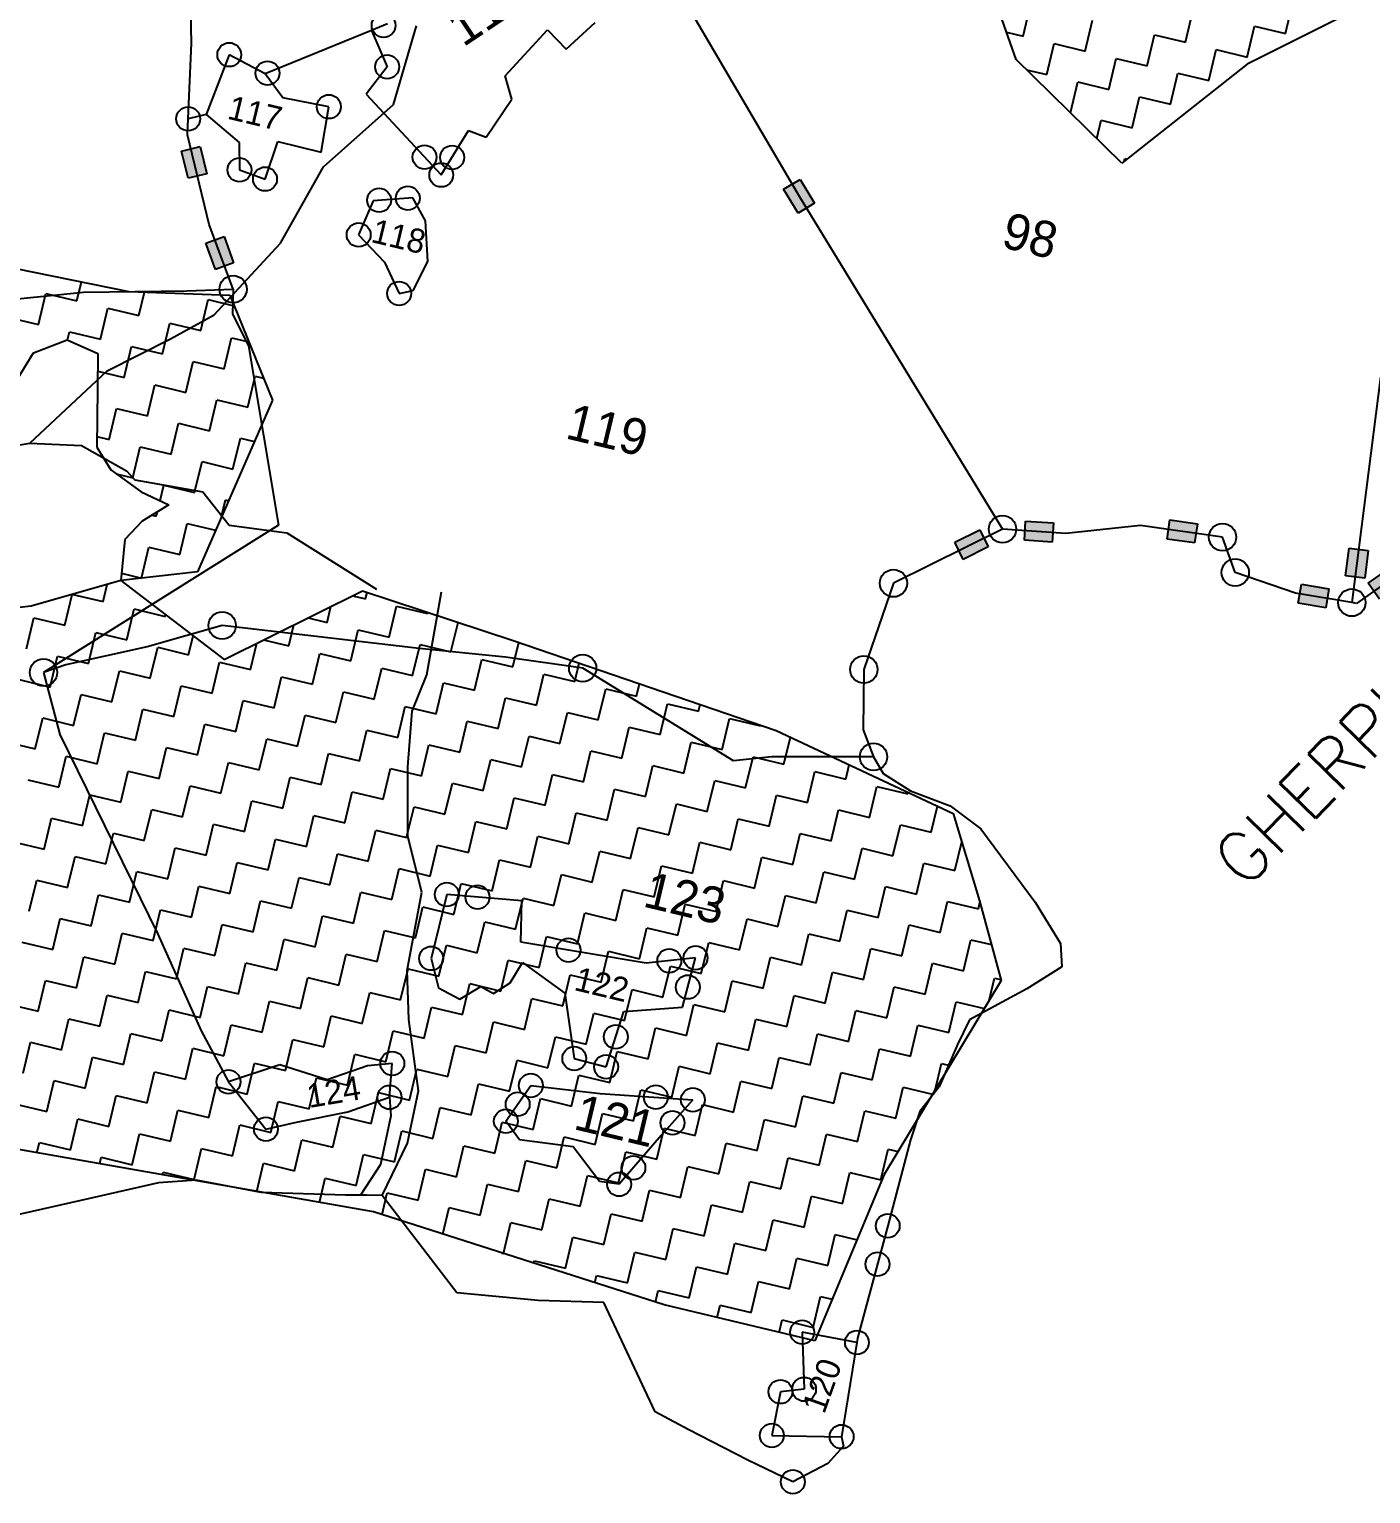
# Model space of a CAD drawing. Header units: metres. Extents: x 318142 to 321969, y 1858939 to 1863690.
# Drawn here: x 319646 to 320338, y 1859005 to 1859760 of the extents above; entities that cross this region are included whole.
import ezdxf

# ---------------------------------------------------------------- set-up
doc = ezdxf.new("R2010")
doc.units = ezdxf.units.M
for name, color, linetype in [('LINE_WATER', 4, 'Continuous'), ('POLY_HATCH', 12, 'Continuous'), ('POLY_PARCEL', 6, 'Continuous'), ('TEXT_MAPOUT', 7, 'Continuous'), ('TEXT_PARCEL', 7, 'Continuous'), ('V_BOUND_LINE', 7, 'Continuous')]:
    doc.layers.add(name, color=color, linetype=linetype)
doc.styles.get("Standard").update_dxf_attribs({"font": 'simplex.shx'})
doc.styles.add('TEXT_MAP', font='')
doc.styles.get('TEXT_MAP').set_extended_font_data('Kruti Dev 050')

msp = doc.modelspace()

# ---------------------------------------------------------------- hatches: boundary and pattern name
for points in [[(319728.01, 1859682.99), (319737.67, 1859685.34), (319734.27, 1859699.32), (319724.6, 1859696.97)], [(320042.56, 1859664.98), (320051.07, 1859670.13), (320043.63, 1859682.44), (320035.12, 1859677.29)], [(319742.14, 1859635.96), (319751.48, 1859639.39), (319746.53, 1859652.89), (319737.19, 1859649.47)], [(320159.94, 1859506.22), (320159.26, 1859496.3), (320173.61, 1859495.31), (320174.29, 1859505.24)], [(320247.09, 1859494.93), (320248.49, 1859504.79), (320234.25, 1859506.81), (320232.85, 1859496.96)], [(320140.68, 1859492.86), (320136.26, 1859501.77), (320123.37, 1859495.38), (320127.79, 1859486.47)], [(320324.94, 1859478.04), (320334.81, 1859476.78), (320336.63, 1859491.05), (320326.76, 1859492.31)], [(320336.65, 1859474.15), (320342.4, 1859466.04), (320354.14, 1859474.35), (320348.38, 1859482.47)], [(320314.68, 1859461.41), (320316.35, 1859471.22), (320302.16, 1859473.63), (320300.5, 1859463.82)]]:
    msp.add_hatch(color=256).paths.add_polyline_path(points)

# ---------------------------------------------------------------- linework, layer by layer
for p, q in [((319724.6, 1859696.97), (319734.27, 1859699.32)), ((319728.01, 1859682.99), (319724.6, 1859696.97)), ((319734.27, 1859699.32), (319737.67, 1859685.34)), ((319737.67, 1859685.34), (319728.01, 1859682.99)), ((320035.12, 1859677.29), (320043.63, 1859682.44)), ((320042.56, 1859664.98), (320035.12, 1859677.29)), ((320043.63, 1859682.44), (320051.07, 1859670.13)), ((320051.07, 1859670.13), (320042.56, 1859664.98)), ((319737.19, 1859649.47), (319746.53, 1859652.89)), ((319742.14, 1859635.96), (319737.19, 1859649.47)), ((319746.53, 1859652.89), (319751.48, 1859639.39)), ((319751.48, 1859639.39), (319742.14, 1859635.96)), ((320159.26, 1859496.3), (320159.94, 1859506.22)), ((320159.94, 1859506.22), (320174.29, 1859505.24)), ((320174.29, 1859505.24), (320173.61, 1859495.31)), ((320232.85, 1859496.96), (320234.25, 1859506.81)), ((320234.25, 1859506.81), (320248.49, 1859504.79)), ((320248.49, 1859504.79), (320247.09, 1859494.93)), ((320123.37, 1859495.38), (320136.26, 1859501.77)), ((320136.26, 1859501.77), (320140.68, 1859492.86)), ((320173.61, 1859495.31), (320159.26, 1859496.3)), ((320247.09, 1859494.93), (320232.85, 1859496.96)), ((320127.79, 1859486.47), (320123.37, 1859495.38)), ((320140.68, 1859492.86), (320127.79, 1859486.47)), ((320324.94, 1859478.04), (320326.76, 1859492.31)), ((320326.76, 1859492.31), (320336.63, 1859491.05)), ((320336.63, 1859491.05), (320334.81, 1859476.78)), ((320336.65, 1859474.15), (320348.38, 1859482.47)), ((320300.5, 1859463.82), (320302.16, 1859473.63)), ((320302.16, 1859473.63), (320316.35, 1859471.22)), ((320334.81, 1859476.78), (320324.94, 1859478.04)), ((320342.4, 1859466.04), (320336.65, 1859474.15)), ((320316.35, 1859471.22), (320314.68, 1859461.41)), ((320314.68, 1859461.41), (320300.5, 1859463.82))]:
    msp.add_line(p, q)
for centre, radius in [((319828.82, 1859761.82), 6.16), ((319749.23, 1859746.71), 6.16), ((319830.66, 1859740.48), 6.16), ((319768.93, 1859737.22), 6.16), ((319800.6, 1859719.9), 6.16), ((319728.01, 1859713.61), 6.16), ((319849.95, 1859693.93), 6.16), ((319864.14, 1859693.75), 6.16), ((319754.45, 1859687.3), 6.16), ((319767.66, 1859682.6), 6.16), ((319858.56, 1859684.68), 6.16), ((319826.48, 1859671.66), 6.16), ((319841.27, 1859672.72), 6.16), ((319815.95, 1859653.78), 6.16), ((319751.18, 1859625.76), 7.04), ((319836.81, 1859623.62), 6.16), ((320148.02, 1859502.05), 7.04), ((320261.52, 1859497.91), 7.04), ((320091.73, 1859474.14), 7.04), ((320268.06, 1859479.67), 7.04), ((320328.19, 1859464.17), 7.04), ((319745.52, 1859452.37), 7.04), ((319931.48, 1859430.38), 7.04), ((320076.5, 1859429.66), 7.04), ((319653.45, 1859428.16), 7.04), ((320081.5, 1859384.69), 7.04), ((319861.44, 1859313.64), 6.16), ((319877.22, 1859312.3), 6.16), ((319853.3, 1859280.75), 6.16), ((319924.17, 1859284.94), 6.16), ((319976.16, 1859279.51), 6.16), ((319989.72, 1859281.02), 6.16), ((319985.7, 1859265.96), 6.16), ((319948.55, 1859240.27), 6.16), ((319833.3, 1859226.58), 6.16), ((319927.15, 1859229.13), 6.16), ((319943.54, 1859224.78), 6.16), ((319748.81, 1859217.04), 6.16), ((319904.75, 1859215.21), 6.16), ((319831.83, 1859209.1), 6.16), ((319897.97, 1859205.5), 6.16), ((319969.18, 1859209.12), 6.16), ((319988.33, 1859207.77), 6.16), ((319891.89, 1859196.79), 6.16), ((319977.77, 1859195.92), 6.16), ((319768.14, 1859192.7), 6.16), ((319957.63, 1859172.78), 6.16), ((319950.27, 1859164.23), 6.16), ((320088.8, 1859142.83), 6.16), ((320083.51, 1859123.01), 6.16), ((320044.66, 1859087.99), 6.16), ((320072.94, 1859082.69), 6.16), ((320033.46, 1859057.29), 6.16), ((320045.65, 1859058.53), 6.16), ((320029.06, 1859034.7), 6.16), ((320065.04, 1859034.1), 6.16), ((320039.88, 1859010.85), 6.16)]:
    msp.add_circle(centre, radius)
at = {"layer": 'LINE_WATER'}
for p, q in [((319833.91, 1859721.1), (319845.78, 1859761.61)), ((319797.81, 1859688.87), (319833.91, 1859721.1)), ((319775.63, 1859649.58), (319797.81, 1859688.87)), ((319741.49, 1859612.51), (319775.63, 1859649.58)), ((319718.87, 1859600.14), (319741.49, 1859612.51)), ((319686.21, 1859583.62), (319718.87, 1859600.14)), ((319646.38, 1859546.37), (319686.21, 1859583.62)), ((319628.16, 1859543.3), (319646.38, 1859546.37)), ((319646.38, 1859546.37), (319673.03, 1859545.24)), ((319673.03, 1859545.24), (319696.16, 1859532.08)), ((319696.16, 1859532.08), (319700.5, 1859527.43)), ((319700.5, 1859527.43), (319735.58, 1859521.28)), ((319735.58, 1859521.28), (319749.21, 1859504.18)), ((319749.21, 1859504.18), (319778.93, 1859500.17)), ((319778.93, 1859500.17), (319825.19, 1859471.05)), ((319851.17, 1859427.01), (319858.59, 1859469.77)), ((319843.51, 1859408.23), (319851.17, 1859427.01)), ((319841.37, 1859379.56), (319843.51, 1859408.23)), ((319841.27, 1859343.62), (319841.37, 1859379.56)), ((319848.55, 1859314.96), (319841.27, 1859343.62)), ((319840.94, 1859274.42), (319848.55, 1859314.96)), ((319841.88, 1859249.15), (319840.94, 1859274.42)), ((319846.85, 1859212.38), (319841.88, 1859249.15)), ((319841.18, 1859185.5), (319846.85, 1859212.38)), ((319827.99, 1859158.44), (319841.18, 1859185.5))]:
    msp.add_line(p, q, dxfattribs=at)
at = {"layer": 'POLY_HATCH'}
for p, q in [((320155, 1859744.19), (320126.51, 1859825.92)), ((320349.6, 1859779.62), (320274.16, 1859741.77)), ((320209.58, 1859690.86), (320155, 1859744.19)), ((320274.16, 1859741.77), (320209.58, 1859690.86)), ((319604.12, 1859643.45), (319697.49, 1859624.64)), ((319697.49, 1859624.64), (319749.45, 1859622.7)), ((319749.45, 1859622.7), (319771.46, 1859568.56)), ((319648.2, 1859593.06), (319665.66, 1859599.74)), ((319665.66, 1859599.74), (319681.5, 1859592.62)), ((319638.52, 1859577.02), (319648.2, 1859593.06)), ((319681.5, 1859592.62), (319681.31, 1859574.31)), ((319681.31, 1859574.31), (319681.07, 1859559.34)), ((319771.46, 1859568.56), (319732.84, 1859480.02)), ((319681.07, 1859559.34), (319680.84, 1859544.38)), ((319680.84, 1859544.38), (319688.06, 1859532.64)), ((319688.06, 1859532.64), (319703.74, 1859521.38)), ((319703.74, 1859521.38), (319718, 1859514.64)), ((319718, 1859514.64), (319704.3, 1859506.23)), ((319704.3, 1859506.23), (319695.34, 1859496.69)), ((319695.34, 1859496.69), (319693.32, 1859475.5)), ((319693.32, 1859475.5), (319647.04, 1859462.33)), ((319732.84, 1859480.02), (319693.32, 1859475.5)), ((319693.32, 1859475.5), (319746.51, 1859434.86)), ((319746.51, 1859434.86), (319817.86, 1859470.19)), ((319817.86, 1859470.19), (319895.63, 1859444.63)), ((319647.04, 1859462.33), (319611.82, 1859458.23)), ((319895.63, 1859444.63), (320031.34, 1859398.24)), ((320031.34, 1859398.24), (320122.48, 1859355.52)), ((320122.48, 1859355.52), (320136.16, 1859310.36)), ((320136.16, 1859310.36), (320147.32, 1859269.28)), ((320147.32, 1859269.28), (320086.96, 1859169.21)), ((319823.62, 1859150), (319630.8, 1859183.9)), ((320086.96, 1859169.21), (320051.25, 1859083.46)), ((319973.5, 1859102.04), (319823.62, 1859150)), ((320051.25, 1859083.46), (319973.5, 1859102.04))]:
    msp.add_line(p, q, dxfattribs=at)
at = {"layer": 'POLY_HATCH', "linetype": 'Continuous'}
for p, q in [((320158.7, 1859756.23), (320162.51, 1859772.18)), ((320242.3, 1859753.12), (320246.12, 1859769.08)), ((320293.99, 1859757.65), (320297.8, 1859773.61)), ((320190.62, 1859748.6), (320194.43, 1859764.56)), ((320274.22, 1859745.5), (320278.03, 1859761.46)), ((320278.03, 1859761.46), (320293.99, 1859757.65)), ((320150.09, 1859758.28), (320158.7, 1859756.23)), ((320222.53, 1859740.98), (320226.35, 1859756.94)), ((320226.35, 1859756.94), (320242.3, 1859753.12)), ((320170.85, 1859736.46), (320174.66, 1859752.41)), ((320174.66, 1859752.41), (320190.62, 1859748.6)), ((320254.45, 1859733.35), (320258.26, 1859749.31)), ((320258.26, 1859749.31), (320274.22, 1859745.5)), ((320160.36, 1859738.96), (320170.85, 1859736.46)), ((320202.76, 1859728.83), (320206.57, 1859744.79)), ((320206.57, 1859744.79), (320222.53, 1859740.98)), ((320183.02, 1859716.81), (320186.8, 1859732.64)), ((320186.8, 1859732.64), (320202.76, 1859728.83)), ((320234.68, 1859721.21), (320238.49, 1859737.17)), ((320238.49, 1859737.17), (320254.45, 1859733.35)), ((320214.91, 1859709.06), (320218.72, 1859725.02)), ((320218.72, 1859725.02), (320234.68, 1859721.21)), ((320196.7, 1859703.44), (320198.95, 1859712.87)), ((320198.95, 1859712.87), (320214.91, 1859709.06)), ((320210.79, 1859691.82), (320211.1, 1859693.1)), ((320211.1, 1859693.1), (320212.11, 1859692.86)), ((319670.63, 1859619.77), (319672.98, 1859629.58)), ((319702.55, 1859612.15), (319705.46, 1859624.34)), ((319650.86, 1859607.63), (319654.67, 1859623.58)), ((319654.67, 1859623.58), (319670.63, 1859619.77)), ((319734.47, 1859604.52), (319738.28, 1859620.48)), ((319738.28, 1859620.48), (319751.65, 1859617.29)), ((319634.9, 1859611.44), (319650.86, 1859607.63)), ((319682.78, 1859600), (319686.59, 1859615.96)), ((319686.59, 1859615.96), (319702.55, 1859612.15)), ((319665.83, 1859599.66), (319666.82, 1859603.81)), ((319666.82, 1859603.81), (319682.78, 1859600)), ((319714.7, 1859592.38), (319718.51, 1859608.34)), ((319718.51, 1859608.34), (319734.47, 1859604.52)), ((319694.93, 1859580.23), (319698.74, 1859596.19)), ((319698.74, 1859596.19), (319714.7, 1859592.38)), ((319746.61, 1859584.75), (319750.43, 1859600.71)), ((319750.43, 1859600.71), (319759.25, 1859598.61)), ((319646.85, 1859590.82), (319647.05, 1859591.67)), ((319647.05, 1859591.67), (319647.32, 1859591.6)), ((319726.84, 1859572.61), (319730.66, 1859588.57)), ((319730.66, 1859588.57), (319746.61, 1859584.75)), ((319681.4, 1859583.46), (319694.93, 1859580.23)), ((319758.76, 1859564.98), (319762.57, 1859580.94)), ((319762.57, 1859580.94), (319766.84, 1859579.92)), ((319707.07, 1859560.46), (319710.89, 1859576.42)), ((319710.89, 1859576.42), (319726.84, 1859572.61)), ((319687.3, 1859548.31), (319691.11, 1859564.27)), ((319691.11, 1859564.27), (319707.07, 1859560.46)), ((319738.99, 1859552.84), (319742.8, 1859568.79)), ((319742.8, 1859568.79), (319758.76, 1859564.98)), ((319719.22, 1859540.69), (319723.03, 1859556.65)), ((319723.03, 1859556.65), (319738.99, 1859552.84)), ((319680.92, 1859549.84), (319687.3, 1859548.31)), ((319751.14, 1859533.07), (319754.95, 1859549.02)), ((319754.95, 1859549.02), (319762.19, 1859547.3)), ((319699.45, 1859528.54), (319703.26, 1859544.5)), ((319703.26, 1859544.5), (319719.22, 1859540.69)), ((319731.37, 1859520.92), (319735.18, 1859536.88)), ((319735.18, 1859536.88), (319751.14, 1859533.07)), ((319690.93, 1859530.58), (319699.45, 1859528.54)), ((319713.5, 1859516.77), (319715.41, 1859524.73)), ((319715.41, 1859524.73), (319731.37, 1859520.92)), ((319711.6, 1859508.77), (319712.14, 1859511.04)), ((319745.28, 1859508.53), (319747.33, 1859517.11)), ((319747.33, 1859517.11), (319748.86, 1859516.74)), ((319709.33, 1859509.31), (319711.6, 1859508.77)), ((319723.74, 1859489), (319727.55, 1859504.96)), ((319727.55, 1859504.96), (319742.19, 1859501.46)), ((319703.97, 1859476.85), (319707.78, 1859492.81)), ((319707.78, 1859492.81), (319723.74, 1859489)), ((319684.2, 1859464.71), (319686.3, 1859473.5)), ((319693.68, 1859479.31), (319703.97, 1859476.85)), ((319664.43, 1859452.56), (319668.2, 1859468.35)), ((319668.54, 1859468.45), (319684.2, 1859464.71)), ((319812.86, 1859467.71), (319819.49, 1859466.13)), ((319819.49, 1859466.13), (319820.27, 1859469.39)), ((319696.35, 1859444.94), (319700.16, 1859460.9)), ((319700.16, 1859460.9), (319716.12, 1859457.08)), ((319799.72, 1859453.98), (319801.68, 1859462.17)), ((319831.64, 1859446.36), (319835.45, 1859462.32)), ((319835.45, 1859462.32), (319851.41, 1859458.5)), ((319851.41, 1859458.5), (319851.56, 1859459.11)), ((319644.66, 1859440.42), (319648.47, 1859456.37)), ((319648.47, 1859456.37), (319664.43, 1859452.56)), ((319716.12, 1859457.08), (319716.32, 1859457.92)), ((319779.95, 1859441.84), (319782.55, 1859452.7)), ((319789.88, 1859456.33), (319799.72, 1859453.98)), ((319863.56, 1859438.73), (319867.2, 1859453.97)), ((319676.58, 1859432.79), (319680.39, 1859448.75)), ((319680.39, 1859448.75), (319696.35, 1859444.94)), ((319728.26, 1859437.31), (319730.58, 1859447.03)), ((319760.18, 1859429.69), (319763.42, 1859443.23)), ((319766.9, 1859444.95), (319779.95, 1859441.84)), ((319811.87, 1859434.21), (319815.68, 1859450.17)), ((319815.68, 1859450.17), (319831.64, 1859446.36)), ((319895.48, 1859431.11), (319898.47, 1859443.66)), ((319656.81, 1859420.64), (319660.62, 1859436.6)), ((319660.62, 1859436.6), (319676.58, 1859432.79)), ((319708.49, 1859425.17), (319712.31, 1859441.13)), ((319712.31, 1859441.13), (319728.26, 1859437.31)), ((319792.1, 1859422.07), (319795.91, 1859438.02)), ((319795.91, 1859438.02), (319811.87, 1859434.21)), ((319843.79, 1859426.59), (319847.6, 1859442.55)), ((319847.6, 1859442.55), (319863.56, 1859438.73)), ((319688.72, 1859413.02), (319692.54, 1859428.98)), ((319692.54, 1859428.98), (319708.49, 1859425.17)), ((319740.41, 1859417.54), (319744.22, 1859433.5)), ((319744.22, 1859433.5), (319760.18, 1859429.69)), ((319824.02, 1859414.44), (319827.83, 1859430.4)), ((319827.83, 1859430.4), (319843.79, 1859426.59)), ((319875.7, 1859418.96), (319879.52, 1859434.92)), ((319879.52, 1859434.92), (319895.48, 1859431.11)), ((319927.39, 1859423.49), (319929.66, 1859432.99)), ((319640.85, 1859424.46), (319656.81, 1859420.64)), ((319720.64, 1859405.4), (319724.45, 1859421.35)), ((319724.45, 1859421.35), (319740.41, 1859417.54)), ((319772.33, 1859409.92), (319776.14, 1859425.88)), ((319776.14, 1859425.88), (319792.1, 1859422.07)), ((319855.93, 1859406.82), (319859.75, 1859422.78)), ((319859.75, 1859422.78), (319875.7, 1859418.96)), ((319907.62, 1859411.34), (319911.43, 1859427.3)), ((319911.43, 1859427.3), (319927.39, 1859423.49)), ((319959.31, 1859415.86), (319960.86, 1859422.33)), ((319668.95, 1859400.87), (319672.76, 1859416.83)), ((319672.76, 1859416.83), (319688.72, 1859413.02)), ((319752.56, 1859397.77), (319756.37, 1859413.73)), ((319756.37, 1859413.73), (319772.33, 1859409.92)), ((319804.25, 1859402.29), (319808.06, 1859418.25)), ((319808.06, 1859418.25), (319824.02, 1859414.44)), ((319887.85, 1859399.19), (319891.66, 1859415.15)), ((319891.66, 1859415.15), (319907.62, 1859411.34)), ((319939.54, 1859403.71), (319943.35, 1859419.67)), ((319943.35, 1859419.67), (319959.31, 1859415.86)), ((319700.87, 1859393.25), (319704.68, 1859409.21)), ((319704.68, 1859409.21), (319720.64, 1859405.4)), ((319784.48, 1859390.15), (319788.29, 1859406.11)), ((319788.29, 1859406.11), (319804.25, 1859402.29)), ((319836.16, 1859394.67), (319839.98, 1859410.63)), ((319839.98, 1859410.63), (319855.93, 1859406.82)), ((319919.77, 1859391.57), (319923.58, 1859407.53)), ((319923.58, 1859407.53), (319939.54, 1859403.71)), ((319971.46, 1859396.09), (319975.27, 1859412.05)), ((319975.27, 1859412.05), (319991.23, 1859408.24)), ((319991.23, 1859408.24), (319992.05, 1859411.67)), ((319649.18, 1859388.73), (319652.99, 1859404.69)), ((319652.99, 1859404.69), (319668.95, 1859400.87)), ((319732.79, 1859385.63), (319736.6, 1859401.58)), ((319736.6, 1859401.58), (319752.56, 1859397.77)), ((319816.39, 1859382.52), (319820.2, 1859398.48)), ((319820.2, 1859398.48), (319836.16, 1859394.67)), ((319868.08, 1859387.05), (319871.89, 1859403)), ((319871.89, 1859403), (319887.85, 1859399.19)), ((319951.69, 1859383.94), (319955.5, 1859399.9)), ((319955.5, 1859399.9), (319971.46, 1859396.09)), ((320003.37, 1859388.47), (320007.19, 1859404.43)), ((320007.19, 1859404.43), (320023.14, 1859400.61)), ((320023.14, 1859400.61), (320023.24, 1859401.01)), ((319633.22, 1859392.54), (319649.18, 1859388.73)), ((319681.1, 1859381.1), (319684.91, 1859397.06)), ((319684.91, 1859397.06), (319700.87, 1859393.25)), ((319764.7, 1859378), (319768.52, 1859393.96)), ((319768.52, 1859393.96), (319784.48, 1859390.15)), ((319848.31, 1859374.9), (319852.12, 1859390.86)), ((319852.12, 1859390.86), (319868.08, 1859387.05)), ((319900, 1859379.42), (319903.81, 1859395.38)), ((319903.81, 1859395.38), (319919.77, 1859391.57)), ((319983.6, 1859376.32), (319987.42, 1859392.28)), ((319987.42, 1859392.28), (320003.37, 1859388.47)), ((320035.29, 1859380.84), (320038.63, 1859394.83)), ((319661.33, 1859368.96), (319665.14, 1859384.92)), ((319665.14, 1859384.92), (319681.1, 1859381.1)), ((319713.02, 1859373.48), (319716.83, 1859389.44)), ((319716.83, 1859389.44), (319732.79, 1859385.63)), ((319796.62, 1859370.38), (319800.43, 1859386.34)), ((319800.43, 1859386.34), (319816.39, 1859382.52)), ((319880.23, 1859367.28), (319884.04, 1859383.23)), ((319884.04, 1859383.23), (319900, 1859379.42)), ((319931.92, 1859371.8), (319935.73, 1859387.76)), ((319935.73, 1859387.76), (319951.69, 1859383.94)), ((320015.52, 1859368.7), (320019.33, 1859384.65)), ((320019.33, 1859384.65), (320035.29, 1859380.84)), ((319693.25, 1859361.33), (319697.06, 1859377.29)), ((319697.06, 1859377.29), (319713.02, 1859373.48)), ((319744.93, 1859365.85), (319748.75, 1859381.81)), ((319748.75, 1859381.81), (319764.7, 1859378)), ((319828.54, 1859362.75), (319832.35, 1859378.71)), ((319832.35, 1859378.71), (319848.31, 1859374.9)), ((319912.14, 1859359.65), (319915.96, 1859375.61)), ((319915.96, 1859375.61), (319931.92, 1859371.8)), ((319963.83, 1859364.17), (319967.64, 1859380.13)), ((319967.64, 1859380.13), (319983.6, 1859376.32)), ((320047.44, 1859361.07), (320051.25, 1859377.03)), ((320051.25, 1859377.03), (320067.21, 1859373.22)), ((320067.21, 1859373.22), (320068.97, 1859380.6)), ((319645.37, 1859372.77), (319661.33, 1859368.96)), ((319725.16, 1859353.71), (319728.97, 1859369.67)), ((319728.97, 1859369.67), (319744.93, 1859365.85)), ((319776.85, 1859358.23), (319780.66, 1859374.19)), ((319780.66, 1859374.19), (319796.62, 1859370.38)), ((319860.46, 1859355.13), (319864.27, 1859371.09)), ((319864.27, 1859371.09), (319880.23, 1859367.28)), ((319944.06, 1859352.03), (319947.87, 1859367.99)), ((319947.87, 1859367.99), (319963.83, 1859364.17)), ((319995.75, 1859356.55), (319999.56, 1859372.51)), ((319999.56, 1859372.51), (320015.52, 1859368.7)), ((320079.36, 1859353.45), (320083.17, 1859369.41)), ((320083.17, 1859369.41), (320099.13, 1859365.59)), ((319673.47, 1859349.19), (319677.29, 1859365.14)), ((319677.29, 1859365.14), (319693.25, 1859361.33)), ((319757.08, 1859346.08), (319760.89, 1859362.04)), ((319760.89, 1859362.04), (319776.85, 1859358.23)), ((319808.77, 1859350.61), (319812.58, 1859366.56)), ((319812.58, 1859366.56), (319828.54, 1859362.75)), ((319892.37, 1859347.5), (319896.19, 1859363.46)), ((319896.19, 1859363.46), (319912.14, 1859359.65)), ((319975.98, 1859344.4), (319979.79, 1859360.36)), ((319979.79, 1859360.36), (319995.75, 1859356.55)), ((320027.67, 1859348.93), (320031.48, 1859364.88)), ((320031.48, 1859364.88), (320047.44, 1859361.07)), ((320099.13, 1859365.59), (320099.31, 1859366.38)), ((319653.7, 1859337.04), (319657.52, 1859353)), ((319657.52, 1859353), (319673.47, 1859349.19)), ((319705.39, 1859341.56), (319709.2, 1859357.52)), ((319709.2, 1859357.52), (319725.16, 1859353.71)), ((319789, 1859338.46), (319792.81, 1859354.42)), ((319792.81, 1859354.42), (319808.77, 1859350.61)), ((319840.69, 1859342.98), (319844.5, 1859358.94)), ((319844.5, 1859358.94), (319860.46, 1859355.13)), ((319924.29, 1859339.88), (319928.1, 1859355.84)), ((319928.1, 1859355.84), (319944.06, 1859352.03)), ((320007.9, 1859336.78), (320011.71, 1859352.74)), ((320011.71, 1859352.74), (320027.67, 1859348.93)), ((320059.58, 1859341.3), (320063.4, 1859357.26)), ((320063.4, 1859357.26), (320079.36, 1859353.45)), ((320111.27, 1859345.82), (320114.48, 1859359.27)), ((319685.62, 1859329.41), (319689.43, 1859345.37)), ((319689.43, 1859345.37), (319705.39, 1859341.56)), ((319737.31, 1859333.94), (319741.12, 1859349.9)), ((319741.12, 1859349.9), (319757.08, 1859346.08)), ((319820.91, 1859330.84), (319824.73, 1859346.79)), ((319824.73, 1859346.79), (319840.69, 1859342.98)), ((319872.6, 1859335.36), (319876.41, 1859351.32)), ((319876.41, 1859351.32), (319892.37, 1859347.5)), ((319956.21, 1859332.26), (319960.02, 1859348.21)), ((319960.02, 1859348.21), (319975.98, 1859344.4)), ((320039.81, 1859329.15), (320043.63, 1859345.11)), ((320043.63, 1859345.11), (320059.58, 1859341.3)), ((320091.5, 1859333.68), (320095.31, 1859349.64)), ((320095.31, 1859349.64), (320111.27, 1859345.82)), ((319637.75, 1859340.85), (319653.7, 1859337.04)), ((319717.54, 1859321.79), (319721.35, 1859337.75)), ((319721.35, 1859337.75), (319737.31, 1859333.94)), ((319769.23, 1859326.31), (319773.04, 1859342.27)), ((319773.04, 1859342.27), (319789, 1859338.46)), ((319852.83, 1859323.21), (319856.64, 1859339.17)), ((319856.64, 1859339.17), (319872.6, 1859335.36)), ((319904.52, 1859327.73), (319908.33, 1859343.69)), ((319908.33, 1859343.69), (319924.29, 1859339.88)), ((319988.13, 1859324.63), (319991.94, 1859340.59)), ((319991.94, 1859340.59), (320007.9, 1859336.78)), ((320071.73, 1859321.53), (320075.54, 1859337.49)), ((320075.54, 1859337.49), (320091.5, 1859333.68)), ((320123.42, 1859326.05), (320126.94, 1859340.8)), ((319665.85, 1859317.27), (319669.66, 1859333.23)), ((319669.66, 1859333.23), (319685.62, 1859329.41)), ((319749.46, 1859314.17), (319753.27, 1859330.13)), ((319753.27, 1859330.13), (319769.23, 1859326.31)), ((319801.14, 1859318.69), (319804.96, 1859334.65)), ((319804.96, 1859334.65), (319820.91, 1859330.84)), ((319884.75, 1859315.59), (319888.56, 1859331.55)), ((319888.56, 1859331.55), (319904.52, 1859327.73)), ((319936.44, 1859320.11), (319940.25, 1859336.07)), ((319940.25, 1859336.07), (319956.21, 1859332.26)), ((320020.04, 1859317.01), (320023.85, 1859332.97)), ((320023.85, 1859332.97), (320039.81, 1859329.15)), ((320103.65, 1859313.91), (320107.46, 1859329.86)), ((320107.46, 1859329.86), (320123.42, 1859326.05)), ((319697.77, 1859309.64), (319701.58, 1859325.6)), ((319701.58, 1859325.6), (319717.54, 1859321.79)), ((319781.37, 1859306.54), (319785.19, 1859322.5)), ((319785.19, 1859322.5), (319801.14, 1859318.69)), ((319833.06, 1859311.06), (319836.87, 1859327.02)), ((319836.87, 1859327.02), (319852.83, 1859323.21)), ((319916.67, 1859307.96), (319920.48, 1859323.92)), ((319920.48, 1859323.92), (319936.44, 1859320.11)), ((319968.35, 1859312.49), (319972.17, 1859328.44)), ((319972.17, 1859328.44), (319988.13, 1859324.63)), ((320051.96, 1859309.38), (320055.77, 1859325.34)), ((320055.77, 1859325.34), (320071.73, 1859321.53)), ((319646.08, 1859305.12), (319649.89, 1859321.08)), ((319649.89, 1859321.08), (319665.85, 1859317.27)), ((319729.69, 1859302.02), (319733.5, 1859317.98)), ((319733.5, 1859317.98), (319749.46, 1859314.17)), ((319813.29, 1859298.92), (319817.1, 1859314.88)), ((319817.1, 1859314.88), (319833.06, 1859311.06)), ((319864.98, 1859303.44), (319868.79, 1859319.4)), ((319868.79, 1859319.4), (319884.75, 1859315.59)), ((319948.58, 1859300.34), (319952.4, 1859316.3)), ((319952.4, 1859316.3), (319968.35, 1859312.49)), ((320000.27, 1859304.86), (320004.08, 1859320.82)), ((320004.08, 1859320.82), (320020.04, 1859317.01)), ((320083.88, 1859301.76), (320087.69, 1859317.72)), ((320087.69, 1859317.72), (320103.65, 1859313.91)), ((319678, 1859297.5), (319681.81, 1859313.46)), ((319681.81, 1859313.46), (319697.77, 1859309.64)), ((319761.6, 1859294.4), (319765.41, 1859310.35)), ((319765.41, 1859310.35), (319781.37, 1859306.54)), ((319845.21, 1859291.29), (319849.02, 1859307.25)), ((319849.02, 1859307.25), (319864.98, 1859303.44)), ((319896.9, 1859295.82), (319900.71, 1859311.78)), ((319900.71, 1859311.78), (319916.67, 1859307.96)), ((319980.5, 1859292.71), (319984.31, 1859308.67)), ((319984.31, 1859308.67), (320000.27, 1859304.86)), ((320032.19, 1859297.24), (320036, 1859313.2)), ((320036, 1859313.2), (320051.96, 1859309.38)), ((320115.79, 1859294.14), (320119.61, 1859310.09)), ((320119.61, 1859310.09), (320135.57, 1859306.28)), ((320135.57, 1859306.28), (320136.36, 1859309.61)), ((319658.23, 1859285.35), (319662.04, 1859301.31)), ((319662.04, 1859301.31), (319678, 1859297.5)), ((319709.91, 1859289.87), (319713.73, 1859305.83)), ((319713.73, 1859305.83), (319729.69, 1859302.02)), ((319793.52, 1859286.77), (319797.33, 1859302.73)), ((319797.33, 1859302.73), (319813.29, 1859298.92)), ((319877.13, 1859283.67), (319880.94, 1859299.63)), ((319880.94, 1859299.63), (319896.9, 1859295.82)), ((319928.81, 1859288.19), (319932.63, 1859304.15)), ((319932.63, 1859304.15), (319948.58, 1859300.34)), ((320012.42, 1859285.09), (320016.23, 1859301.05)), ((320016.23, 1859301.05), (320032.19, 1859297.24)), ((320064.11, 1859289.61), (320067.92, 1859305.57)), ((320067.92, 1859305.57), (320083.88, 1859301.76)), ((319690.14, 1859277.73), (319693.96, 1859293.69)), ((319693.96, 1859293.69), (319709.91, 1859289.87)), ((319741.83, 1859282.25), (319745.64, 1859298.21)), ((319745.64, 1859298.21), (319761.6, 1859294.4)), ((319825.44, 1859279.15), (319829.25, 1859295.11)), ((319829.25, 1859295.11), (319845.21, 1859291.29)), ((319960.73, 1859280.57), (319964.54, 1859296.53)), ((319964.54, 1859296.53), (319980.5, 1859292.71)), ((320044.34, 1859277.47), (320048.15, 1859293.42)), ((320048.15, 1859293.42), (320064.11, 1859289.61)), ((320096.02, 1859281.99), (320099.84, 1859297.95)), ((320099.84, 1859297.95), (320115.79, 1859294.14)), ((319642.27, 1859289.16), (319658.23, 1859285.35)), ((319722.06, 1859270.1), (319725.87, 1859286.06)), ((319725.87, 1859286.06), (319741.83, 1859282.25)), ((319773.75, 1859274.63), (319777.56, 1859290.58)), ((319777.56, 1859290.58), (319793.52, 1859286.77)), ((319857.35, 1859271.52), (319861.17, 1859287.48)), ((319861.17, 1859287.48), (319877.13, 1859283.67)), ((319909.04, 1859276.05), (319912.85, 1859292)), ((319912.85, 1859292), (319928.81, 1859288.19)), ((319992.65, 1859272.94), (319996.46, 1859288.9)), ((319996.46, 1859288.9), (320012.42, 1859285.09)), ((320076.25, 1859269.84), (320080.07, 1859285.8)), ((320080.07, 1859285.8), (320096.02, 1859281.99)), ((320127.94, 1859274.36), (320131.75, 1859290.32)), ((320131.75, 1859290.32), (320142.28, 1859287.81)), ((319670.37, 1859265.58), (319674.19, 1859281.54)), ((319674.19, 1859281.54), (319690.14, 1859277.73)), ((319753.98, 1859262.48), (319757.79, 1859278.44)), ((319757.79, 1859278.44), (319773.75, 1859274.63)), ((319805.67, 1859267), (319809.48, 1859282.96)), ((319809.48, 1859282.96), (319825.44, 1859279.15)), ((319889.27, 1859263.9), (319893.08, 1859279.86)), ((319893.08, 1859279.86), (319909.04, 1859276.05)), ((319940.96, 1859268.42), (319944.77, 1859284.38)), ((319944.77, 1859284.38), (319960.73, 1859280.57)), ((320024.57, 1859265.32), (320028.38, 1859281.28)), ((320028.38, 1859281.28), (320044.34, 1859277.47)), ((320108.17, 1859262.22), (320111.98, 1859278.18)), ((320111.98, 1859278.18), (320127.94, 1859274.36)), ((319650.6, 1859253.43), (319654.41, 1859269.39)), ((319654.41, 1859269.39), (319670.37, 1859265.58)), ((319702.29, 1859257.96), (319706.1, 1859273.91)), ((319706.1, 1859273.91), (319722.06, 1859270.1)), ((319785.9, 1859254.85), (319789.71, 1859270.81)), ((319789.71, 1859270.81), (319805.67, 1859267)), ((319837.58, 1859259.38), (319841.4, 1859275.34)), ((319841.4, 1859275.34), (319857.35, 1859271.52)), ((319921.19, 1859256.27), (319925, 1859272.23)), ((319925, 1859272.23), (319940.96, 1859268.42)), ((319972.88, 1859260.8), (319976.69, 1859276.76)), ((319976.69, 1859276.76), (319992.65, 1859272.94)), ((320056.48, 1859257.7), (320060.29, 1859273.65)), ((320060.29, 1859273.65), (320076.25, 1859269.84)), ((320141.16, 1859259.07), (320143.9, 1859270.55)), ((320143.9, 1859270.55), (320147.19, 1859269.77)), ((319734.21, 1859250.33), (319738.02, 1859266.29)), ((319738.02, 1859266.29), (319753.98, 1859262.48)), ((319817.81, 1859247.23), (319821.63, 1859263.19)), ((319821.63, 1859263.19), (319837.58, 1859259.38)), ((319869.5, 1859251.75), (319873.31, 1859267.71)), ((319873.31, 1859267.71), (319889.27, 1859263.9)), ((319953.11, 1859248.65), (319956.92, 1859264.61)), ((319956.92, 1859264.61), (319972.88, 1859260.8)), ((320004.79, 1859253.17), (320008.61, 1859269.13)), ((320008.61, 1859269.13), (320024.57, 1859265.32)), ((320088.4, 1859250.07), (320092.21, 1859266.03)), ((320092.21, 1859266.03), (320108.17, 1859262.22)), ((319634.64, 1859257.25), (319650.6, 1859253.43)), ((319682.52, 1859245.81), (319686.33, 1859261.77)), ((319686.33, 1859261.77), (319702.29, 1859257.96)), ((319766.12, 1859242.71), (319769.94, 1859258.67)), ((319769.94, 1859258.67), (319785.9, 1859254.85)), ((319849.73, 1859239.61), (319853.54, 1859255.56)), ((319853.54, 1859255.56), (319869.5, 1859251.75)), ((319901.42, 1859244.13), (319905.23, 1859260.09)), ((319905.23, 1859260.09), (319921.19, 1859256.27)), ((319985.02, 1859241.03), (319988.84, 1859256.99)), ((319988.84, 1859256.99), (320004.79, 1859253.17)), ((320036.71, 1859245.55), (320040.52, 1859261.51)), ((320040.52, 1859261.51), (320056.48, 1859257.7)), ((320120.32, 1859242.45), (320124.13, 1859258.41)), ((320124.13, 1859258.41), (320138.66, 1859254.93)), ((319662.75, 1859233.66), (319666.56, 1859249.62)), ((319666.56, 1859249.62), (319682.52, 1859245.81)), ((319714.44, 1859238.19), (319718.25, 1859254.14)), ((319718.25, 1859254.14), (319734.21, 1859250.33)), ((319798.04, 1859235.08), (319801.85, 1859251.04)), ((319801.85, 1859251.04), (319817.81, 1859247.23)), ((319881.65, 1859231.98), (319885.46, 1859247.94)), ((319885.46, 1859247.94), (319901.42, 1859244.13)), ((319933.34, 1859236.5), (319937.15, 1859252.46)), ((319937.15, 1859252.46), (319953.11, 1859248.65)), ((320016.94, 1859233.4), (320020.75, 1859249.36)), ((320020.75, 1859249.36), (320036.71, 1859245.55)), ((320068.63, 1859237.92), (320072.44, 1859253.88)), ((320072.44, 1859253.88), (320088.4, 1859250.07)), ((319694.67, 1859226.04), (319698.48, 1859242)), ((319698.48, 1859242), (319714.44, 1859238.19)), ((319746.35, 1859230.56), (319750.17, 1859246.52)), ((319750.17, 1859246.52), (319766.12, 1859242.71)), ((319829.96, 1859227.46), (319833.77, 1859243.42)), ((319833.77, 1859243.42), (319849.73, 1859239.61)), ((319913.56, 1859224.36), (319917.38, 1859240.32)), ((319917.38, 1859240.32), (319933.34, 1859236.5)), ((319965.25, 1859228.88), (319969.07, 1859244.84)), ((319969.07, 1859244.84), (319985.02, 1859241.03)), ((320048.86, 1859225.78), (320052.67, 1859241.74)), ((320052.67, 1859241.74), (320068.63, 1859237.92)), ((320100.55, 1859230.3), (320104.36, 1859246.26)), ((320104.36, 1859246.26), (320120.32, 1859242.45)), ((319642.98, 1859221.52), (319646.79, 1859237.48)), ((319646.79, 1859237.48), (319662.75, 1859233.66)), ((319726.58, 1859218.41), (319730.4, 1859234.37)), ((319730.4, 1859234.37), (319746.35, 1859230.56)), ((319778.27, 1859222.94), (319782.08, 1859238.9)), ((319782.08, 1859238.9), (319798.04, 1859235.08)), ((319861.88, 1859219.84), (319865.69, 1859235.79)), ((319865.69, 1859235.79), (319881.65, 1859231.98)), ((319945.48, 1859216.73), (319949.29, 1859232.69)), ((319949.29, 1859232.69), (319965.25, 1859228.88)), ((319997.17, 1859221.26), (320000.98, 1859237.21)), ((320000.98, 1859237.21), (320016.94, 1859233.4)), ((320080.78, 1859218.15), (320084.59, 1859234.11)), ((320084.59, 1859234.11), (320100.55, 1859230.3)), ((319674.9, 1859213.89), (319678.71, 1859229.85)), ((319678.71, 1859229.85), (319694.67, 1859226.04)), ((319758.5, 1859210.79), (319762.31, 1859226.75)), ((319762.31, 1859226.75), (319778.27, 1859222.94)), ((319810.19, 1859215.31), (319814, 1859231.27)), ((319814, 1859231.27), (319829.96, 1859227.46)), ((319893.79, 1859212.21), (319897.61, 1859228.17)), ((319897.61, 1859228.17), (319913.56, 1859224.36)), ((319977.4, 1859209.11), (319981.21, 1859225.07)), ((319981.21, 1859225.07), (319997.17, 1859221.26)), ((320029.09, 1859213.63), (320032.9, 1859229.59)), ((320032.9, 1859229.59), (320048.86, 1859225.78)), ((320113.23, 1859212.77), (320116.51, 1859226.49)), ((320116.51, 1859226.49), (320120.87, 1859225.44)), ((319655.12, 1859201.75), (319658.94, 1859217.7)), ((319658.94, 1859217.7), (319674.9, 1859213.89)), ((319706.81, 1859206.27), (319710.62, 1859222.23)), ((319710.62, 1859222.23), (319726.58, 1859218.41)), ((319790.42, 1859203.17), (319794.23, 1859219.12)), ((319794.23, 1859219.12), (319810.19, 1859215.31)), ((319842.11, 1859207.69), (319845.92, 1859223.65)), ((319845.92, 1859223.65), (319861.88, 1859219.84)), ((319925.71, 1859204.59), (319929.52, 1859220.55)), ((319929.52, 1859220.55), (319945.48, 1859216.73)), ((320009.32, 1859201.49), (320013.13, 1859217.44)), ((320013.13, 1859217.44), (320029.09, 1859213.63)), ((320061, 1859206.01), (320064.82, 1859221.97)), ((320064.82, 1859221.97), (320080.78, 1859218.15)), ((319687.04, 1859194.12), (319690.85, 1859210.08)), ((319690.85, 1859210.08), (319706.81, 1859206.27)), ((319738.73, 1859198.64), (319742.54, 1859214.6)), ((319742.54, 1859214.6), (319758.5, 1859210.79)), ((319822.34, 1859195.54), (319826.15, 1859211.5)), ((319826.15, 1859211.5), (319842.11, 1859207.69)), ((319874.02, 1859200.06), (319877.84, 1859216.02)), ((319877.84, 1859216.02), (319893.79, 1859212.21)), ((319957.63, 1859196.96), (319961.44, 1859212.92)), ((319961.44, 1859212.92), (319977.4, 1859209.11)), ((320041.23, 1859193.86), (320045.05, 1859209.82)), ((320045.05, 1859209.82), (320061, 1859206.01)), ((320092.92, 1859198.38), (320096.73, 1859214.34)), ((320096.73, 1859214.34), (320111.98, 1859210.7)), ((319639.17, 1859205.56), (319655.12, 1859201.75)), ((319718.96, 1859186.5), (319722.77, 1859202.46)), ((319722.77, 1859202.46), (319738.73, 1859198.64)), ((319770.65, 1859191.02), (319774.46, 1859206.98)), ((319774.46, 1859206.98), (319790.42, 1859203.17)), ((319854.25, 1859187.92), (319858.06, 1859203.88)), ((319858.06, 1859203.88), (319874.02, 1859200.06)), ((319905.94, 1859192.44), (319909.75, 1859208.4)), ((319909.75, 1859208.4), (319925.71, 1859204.59)), ((319989.55, 1859189.34), (319993.36, 1859205.3)), ((319993.36, 1859205.3), (320009.32, 1859201.49)), ((320073.15, 1859186.24), (320076.96, 1859202.2)), ((320076.96, 1859202.2), (320092.92, 1859198.38)), ((319667.27, 1859181.97), (319671.08, 1859197.93)), ((319671.08, 1859197.93), (319687.04, 1859194.12)), ((319750.88, 1859178.87), (319754.69, 1859194.83)), ((319754.69, 1859194.83), (319770.65, 1859191.02)), ((319802.56, 1859183.4), (319806.38, 1859199.35)), ((319806.38, 1859199.35), (319822.34, 1859195.54)), ((319886.17, 1859180.29), (319889.98, 1859196.25)), ((319889.98, 1859196.25), (319905.94, 1859192.44)), ((319937.86, 1859184.82), (319941.67, 1859200.77)), ((319941.67, 1859200.77), (319957.63, 1859196.96)), ((320021.46, 1859181.71), (320025.28, 1859197.67)), ((320025.28, 1859197.67), (320041.23, 1859193.86)), ((319699.19, 1859174.35), (319703, 1859190.31)), ((319703, 1859190.31), (319718.96, 1859186.5)), ((319782.79, 1859171.25), (319786.61, 1859187.21)), ((319786.61, 1859187.21), (319802.56, 1859183.4)), ((319834.48, 1859175.77), (319838.29, 1859191.73)), ((319838.29, 1859191.73), (319854.25, 1859187.92)), ((319918.09, 1859172.67), (319921.9, 1859188.63)), ((319921.9, 1859188.63), (319937.86, 1859184.82)), ((319969.78, 1859177.19), (319973.59, 1859193.15)), ((319973.59, 1859193.15), (319989.55, 1859189.34)), ((320053.38, 1859174.09), (320057.19, 1859190.05)), ((320057.19, 1859190.05), (320073.15, 1859186.24)), ((319650.05, 1859180.51), (319651.31, 1859185.79)), ((319651.31, 1859185.79), (319667.27, 1859181.97)), ((319731.11, 1859166.73), (319734.92, 1859182.69)), ((319734.92, 1859182.69), (319750.88, 1859178.87)), ((319814.71, 1859163.62), (319818.52, 1859179.58)), ((319818.52, 1859179.58), (319834.48, 1859175.77)), ((319866.4, 1859168.15), (319870.21, 1859184.11)), ((319870.21, 1859184.11), (319886.17, 1859180.29)), ((319950, 1859165.05), (319953.82, 1859181)), ((319953.82, 1859181), (319969.78, 1859177.19)), ((320001.69, 1859169.57), (320005.5, 1859185.53)), ((320005.5, 1859185.53), (320021.46, 1859181.71)), ((320085.3, 1859166.47), (320089.11, 1859182.42)), ((320089.11, 1859182.42), (320094.19, 1859181.21)), ((319682.43, 1859174.82), (319683.23, 1859178.16)), ((319683.23, 1859178.16), (319699.19, 1859174.35)), ((319763.38, 1859160.59), (319766.84, 1859175.06)), ((319766.84, 1859175.06), (319782.79, 1859171.25)), ((319846.63, 1859156), (319850.44, 1859171.96)), ((319850.44, 1859171.96), (319866.4, 1859168.15)), ((319898.32, 1859160.52), (319902.13, 1859176.48)), ((319902.13, 1859176.48), (319918.09, 1859172.67)), ((319981.92, 1859157.42), (319985.73, 1859173.38)), ((319985.73, 1859173.38), (320001.69, 1859169.57)), ((320033.61, 1859161.94), (320037.42, 1859177.9)), ((320037.42, 1859177.9), (320053.38, 1859174.09)), ((319714.81, 1859169.13), (319715.15, 1859170.54)), ((319715.15, 1859170.54), (319731.11, 1859166.73)), ((319795.76, 1859154.9), (319798.75, 1859167.44)), ((319798.75, 1859167.44), (319814.71, 1859163.62)), ((319878.55, 1859148.38), (319882.36, 1859164.34)), ((319882.36, 1859164.34), (319898.32, 1859160.52)), ((319930.23, 1859152.9), (319934.05, 1859168.86)), ((319934.05, 1859168.86), (319950, 1859165.05)), ((320013.84, 1859149.8), (320017.65, 1859165.76)), ((320017.65, 1859165.76), (320033.61, 1859161.94)), ((320065.53, 1859154.32), (320069.34, 1859170.28)), ((320069.34, 1859170.28), (320085.3, 1859166.47)), ((319827.99, 1859148.6), (319830.67, 1859159.81)), ((319830.67, 1859159.81), (319846.63, 1859156)), ((319910.46, 1859140.75), (319914.28, 1859156.71)), ((319914.28, 1859156.71), (319930.23, 1859152.9)), ((319962.15, 1859145.27), (319965.96, 1859161.23)), ((319965.96, 1859161.23), (319981.92, 1859157.42)), ((320045.76, 1859142.17), (320049.57, 1859158.13)), ((320049.57, 1859158.13), (320065.53, 1859154.32)), ((319859.33, 1859138.57), (319862.59, 1859152.19)), ((319862.59, 1859152.19), (319878.55, 1859148.38)), ((319942.38, 1859133.13), (319946.19, 1859149.09)), ((319946.19, 1859149.09), (319962.15, 1859145.27)), ((319994.07, 1859137.65), (319997.88, 1859153.61)), ((319997.88, 1859153.61), (320013.84, 1859149.8)), ((319890.69, 1859128.61), (319894.5, 1859144.56)), ((319894.5, 1859144.56), (319910.46, 1859140.75)), ((319974.3, 1859125.5), (319978.11, 1859141.46)), ((319978.11, 1859141.46), (319994.07, 1859137.65)), ((320025.99, 1859130.03), (320029.8, 1859145.98)), ((320029.8, 1859145.98), (320045.76, 1859142.17)), ((319922.61, 1859120.98), (319926.42, 1859136.94)), ((319926.42, 1859136.94), (319942.38, 1859133.13)), ((320006.22, 1859117.88), (320010.03, 1859133.84)), ((320010.03, 1859133.84), (320025.99, 1859130.03)), ((320057.9, 1859122.4), (320061.72, 1859138.36)), ((320061.72, 1859138.36), (320072.99, 1859135.67)), ((319889.86, 1859128.81), (319890.69, 1859128.61)), ((319954.53, 1859113.36), (319958.34, 1859129.32)), ((319958.34, 1859129.32), (319974.3, 1859125.5)), ((320038.13, 1859110.26), (320041.94, 1859126.21)), ((320041.94, 1859126.21), (320057.9, 1859122.4)), ((319906.35, 1859123.53), (319906.65, 1859124.79)), ((319906.65, 1859124.79), (319922.61, 1859120.98)), ((319986.44, 1859105.73), (319990.26, 1859121.69)), ((319990.26, 1859121.69), (320006.22, 1859117.88)), ((319937.69, 1859113.5), (319938.57, 1859117.17)), ((319938.57, 1859117.17), (319954.53, 1859113.36)), ((320018.36, 1859098.11), (320022.17, 1859114.07)), ((320022.17, 1859114.07), (320038.13, 1859110.26)), ((319969.03, 1859103.47), (319970.49, 1859109.55)), ((319970.49, 1859109.55), (319986.44, 1859105.73)), ((320050.28, 1859090.48), (320054.09, 1859106.44)), ((320054.09, 1859106.44), (320060.21, 1859104.98)), ((320000.87, 1859095.5), (320002.4, 1859101.92)), ((320002.4, 1859101.92), (320018.36, 1859098.11)), ((320032.79, 1859087.87), (320034.32, 1859094.3)), ((320034.32, 1859094.3), (320050.28, 1859090.48))]:
    msp.add_line(p, q, dxfattribs=at)
at = {"layer": 'POLY_PARCEL'}
for p, q in [((319729.66, 1859752.62), (319728.38, 1859834.87)), ((319983.86, 1859774.98), (320043.1, 1859673.71)), ((319830.89, 1859762.67), (319822.59, 1859759.26)), ((319923, 1859749.48), (319937.99, 1859763.3)), ((319822.59, 1859759.26), (319767.81, 1859736.76)), ((319822.59, 1859759.26), (319830.66, 1859740.48)), ((319891.52, 1859735.85), (319913.27, 1859759.52)), ((319913.27, 1859759.52), (319923, 1859749.48)), ((319728.01, 1859713.61), (319729.66, 1859752.62)), ((319749.23, 1859746.71), (319737.24, 1859715.87)), ((319767.81, 1859736.76), (319749.23, 1859746.71)), ((319830.66, 1859740.48), (319819.78, 1859726.33)), ((319776.78, 1859724.49), (319767.81, 1859736.76)), ((319895.03, 1859723.78), (319891.52, 1859735.85)), ((319800.6, 1859719.9), (319776.78, 1859724.49)), ((319819.78, 1859726.33), (319858.56, 1859684.68)), ((319881.76, 1859704.26), (319895.03, 1859723.78)), ((319737.24, 1859715.87), (319728.01, 1859713.61)), ((319737.24, 1859715.87), (319754.3, 1859701.44)), ((319796.54, 1859696.41), (319800.6, 1859719.9)), ((319727.66, 1859705.44), (319728.01, 1859713.61)), ((319858.56, 1859684.68), (319872.62, 1859707.54)), ((319872.62, 1859707.54), (319881.76, 1859704.26)), ((319738.92, 1859659.2), (319727.66, 1859705.44)), ((319754.3, 1859701.44), (319754.45, 1859687.3)), ((319767.66, 1859682.6), (319774.27, 1859701.95)), ((319774.27, 1859701.95), (319796.54, 1859696.41)), ((319754.45, 1859687.3), (319767.66, 1859682.6)), ((319823.44, 1859671.44), (319815.95, 1859653.78)), ((319843.87, 1859672.9), (319823.44, 1859671.44)), ((319850.47, 1859661.09), (319843.87, 1859672.9)), ((320043.1, 1859673.71), (320148.02, 1859502.05)), ((319751.18, 1859625.76), (319738.92, 1859659.2)), ((319851.62, 1859640.14), (319850.47, 1859661.09)), ((319815.95, 1859653.78), (319829.19, 1859639.77)), ((319829.19, 1859639.77), (319836.81, 1859623.62)), ((319844.14, 1859625.14), (319851.62, 1859640.14)), ((319634.9, 1859620.28), (319673.96, 1859624.32)), ((319673.96, 1859624.32), (319727.31, 1859624.95)), ((319727.31, 1859624.95), (319751.18, 1859625.76)), ((319751.18, 1859625.76), (319750.96, 1859612.88)), ((319836.81, 1859623.62), (319844.14, 1859625.14)), ((319750.96, 1859612.88), (319759.22, 1859596.62)), ((319759.22, 1859596.62), (319774.63, 1859504.04)), ((320342.99, 1859580.4), (320328.19, 1859464.17)), ((319774.63, 1859504.04), (319653.45, 1859428.16)), ((319745.52, 1859452.37), (319706.91, 1859441.33)), ((319847.09, 1859440.54), (319745.52, 1859452.37)), ((319706.91, 1859441.33), (319664.96, 1859432.16)), ((319891.73, 1859436.09), (319847.09, 1859440.54)), ((319931.48, 1859430.38), (319891.73, 1859436.09)), ((319664.96, 1859432.16), (319653.45, 1859428.16)), ((319653.45, 1859428.16), (319661.77, 1859396.18)), ((320009.32, 1859382.6), (319931.48, 1859430.38)), ((319661.77, 1859396.18), (319712.39, 1859293.3)), ((320029.01, 1859384.65), (320009.32, 1859382.6)), ((320081.5, 1859384.69), (320029.01, 1859384.65)), ((319861.44, 1859313.64), (319853.3, 1859280.75)), ((319900.06, 1859310.36), (319861.44, 1859313.64)), ((319899.65, 1859289.08), (319900.06, 1859310.36)), ((319712.39, 1859293.3), (319734.81, 1859243.36)), ((319964.24, 1859278.18), (319899.65, 1859289.08)), ((319853.3, 1859280.75), (319857.18, 1859265.52)), ((319894.06, 1859268.04), (319900.4, 1859278.56)), ((319900.4, 1859278.56), (319922.27, 1859262.72)), ((319989.72, 1859281.02), (319964.24, 1859278.18)), ((319982.94, 1859255.59), (319989.72, 1859281.02)), ((319857.18, 1859265.52), (319868.11, 1859259.66)), ((319868.11, 1859259.66), (319878.9, 1859266.28)), ((319878.9, 1859266.28), (319885.53, 1859262.57)), ((319885.53, 1859262.57), (319894.06, 1859268.04)), ((319922.27, 1859262.72), (319927.15, 1859229.13)), ((319952.77, 1859253.31), (319982.94, 1859255.59)), ((319943.54, 1859224.78), (319952.77, 1859253.31)), ((319734.81, 1859243.36), (319748.81, 1859217.04)), ((319775.25, 1859225.86), (319748.81, 1859217.04)), ((319799.64, 1859218.14), (319775.25, 1859225.86)), ((319820.56, 1859225.3), (319799.64, 1859218.14)), ((319833.3, 1859226.58), (319820.56, 1859225.3)), ((319831.83, 1859209.1), (319833.3, 1859226.58)), ((319927.15, 1859229.13), (319943.54, 1859224.78)), ((319748.81, 1859217.04), (319768.14, 1859192.7)), ((319810.29, 1859201.55), (319831.83, 1859209.1)), ((319831.83, 1859209.1), (319832.51, 1859199.48)), ((319891.89, 1859196.79), (319904.77, 1859215.23)), ((319904.77, 1859215.23), (319940.49, 1859211.14)), ((319940.49, 1859211.14), (319988.33, 1859207.77)), ((319783.86, 1859196.24), (319810.29, 1859201.55)), ((319988.33, 1859207.77), (319972, 1859189.45)), ((319768.14, 1859192.7), (319783.86, 1859196.24)), ((319832.51, 1859199.48), (319827.18, 1859174.44)), ((319898.91, 1859187.2), (319891.89, 1859196.79)), ((319926.52, 1859183.52), (319898.91, 1859187.2)), ((319972, 1859189.45), (319950.27, 1859164.23)), ((319940.19, 1859165.67), (319926.52, 1859183.52)), ((319827.18, 1859174.44), (319816.87, 1859158.62)), ((319950.27, 1859164.23), (319940.19, 1859165.67)), ((320072.94, 1859082.69), (320044.66, 1859087.99)), ((320044.66, 1859087.99), (320045.65, 1859058.53)), ((320045.65, 1859058.53), (320033.46, 1859057.29)), ((320033.46, 1859057.29), (320029.06, 1859034.7)), ((320029.06, 1859034.7), (320065.04, 1859034.1))]:
    msp.add_line(p, q, dxfattribs=at)
at = {"layer": 'V_BOUND_LINE'}
for p, q in [((320219.15, 1859503.92), (320180.65, 1859499.82)), ((320261.52, 1859497.91), (320219.15, 1859503.92)), ((320148.02, 1859502.05), (320091.73, 1859474.14)), ((320180.65, 1859499.82), (320148.02, 1859502.05)), ((320268.06, 1859479.67), (320261.52, 1859497.91)), ((320359.43, 1859484.2), (320330.58, 1859463.76)), ((320091.73, 1859474.14), (320076.5, 1859429.66)), ((320299.18, 1859469.09), (320268.06, 1859479.67)), ((320328.19, 1859464.17), (320299.18, 1859469.09)), ((320330.58, 1859463.76), (320328.19, 1859464.17)), ((320076.5, 1859429.66), (320076.1, 1859398.56)), ((320076.1, 1859398.56), (320081.5, 1859384.69)), ((320081.5, 1859384.69), (320086.44, 1859376.01)), ((320086.44, 1859376.01), (320100.53, 1859367.09)), ((320100.53, 1859367.09), (320120.94, 1859359.31)), ((320120.94, 1859359.31), (320136.77, 1859347.55)), ((320136.77, 1859347.55), (320164.76, 1859309.67)), ((320164.76, 1859309.67), (320177.83, 1859288.41)), ((320177.83, 1859288.41), (320178.59, 1859276.38)), ((320178.59, 1859276.38), (320160.61, 1859264.95)), ((320160.61, 1859264.95), (320130.92, 1859249.07)), ((320130.92, 1859249.07), (320124.72, 1859236.28)), ((320124.72, 1859236.28), (320115.41, 1859214.56)), ((320115.41, 1859214.56), (320105.33, 1859201.74)), ((320105.33, 1859201.74), (320100.63, 1859187.14)), ((320100.63, 1859187.14), (320093.99, 1859162.37)), ((319712.64, 1859164.95), (319678.06, 1859157.01)), ((319732.09, 1859166.35), (319712.64, 1859164.95)), ((319765.68, 1859160.02), (319732.09, 1859166.35)), ((319678.06, 1859157.01), (319636.88, 1859147.74)), ((319809.15, 1859158.59), (319765.68, 1859160.02)), ((319816.87, 1859158.62), (319809.15, 1859158.59)), ((319820.05, 1859158.64), (319816.87, 1859158.62)), ((319827.99, 1859158.44), (319820.05, 1859158.64)), ((319866.62, 1859108.34), (319827.99, 1859158.44)), ((320093.99, 1859162.37), (320088.8, 1859142.83)), ((320088.8, 1859142.83), (320073.29, 1859084.85)), ((319908.52, 1859104.38), (319866.62, 1859108.34)), ((319942.39, 1859103.3), (319908.52, 1859104.38)), ((319968.86, 1859046.92), (319942.39, 1859103.3)), ((320072.94, 1859082.69), (320065.04, 1859034.1)), ((320073.29, 1859084.85), (320072.94, 1859082.69)), ((319985.8, 1859037.79), (319968.86, 1859046.92)), ((320016.64, 1859021.96), (319985.8, 1859037.79)), ((320066.07, 1859029.26), (320057.88, 1859020.33)), ((320065.04, 1859034.1), (320066.07, 1859029.26)), ((320039.88, 1859010.85), (320016.64, 1859021.96)), ((320057.88, 1859020.33), (320039.88, 1859010.85))]:
    msp.add_line(p, q, dxfattribs=at)

# ---------------------------------------------------------------- texts
at = {"layer": 'TEXT_MAPOUT'}
msp.add_text('GHERPURNAGADCHI SHIV', height=25.8388, rotation=45.57779, dxfattribs=at).set_placement((320273.09, 1859315.88))
at = {"layer": 'TEXT_PARCEL', "style": 'TEXT_MAP'}
for s, height, rotation, p in [('116', 18.604, 33.71991, (319869.87, 1859750.37)), ('117', 12.403, 346.56535, (319747.68, 1859713.81)), ('98', 18.604, 346.56535, (320146.73, 1859647.61)), ('118', 12.403, 346.56535, (319821.76, 1859650.2)), ('119', 18.604, 346.56535, (319921.95, 1859549.03)), ('123', 18.604, 346.56535, (319961.96, 1859307.6)), ('122', 12.403, 346.56535, (319926.5, 1859264.5)), ('124', 12.403, 9.47429, (319790.4, 1859203.55)), ('121', 18.604, 346.56535, (319926.17, 1859192.82)), ('120', 12.403, 70.29716, (320056.04, 1859045.34))]:
    msp.add_text(s, height=height, rotation=rotation, dxfattribs=at).set_placement(p)

doc.saveas('drawing.dxf')
